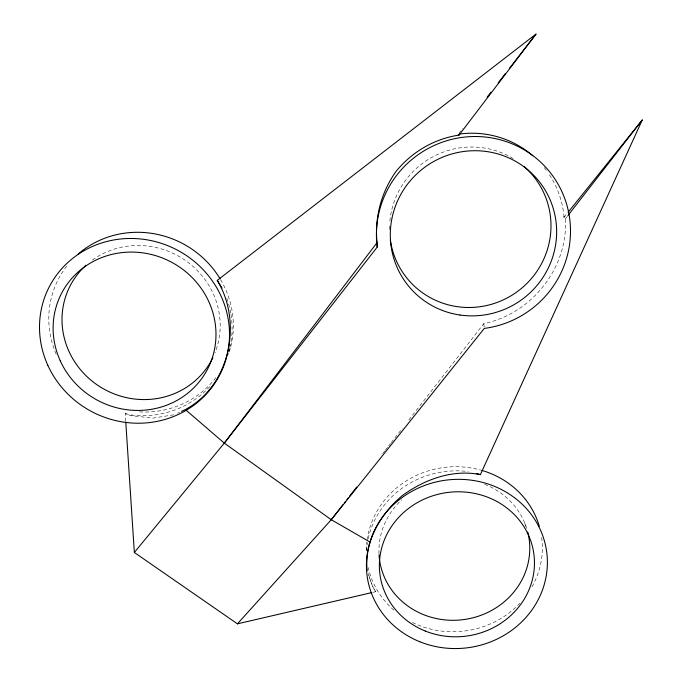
<?xml version="1.0" encoding="UTF-8"?>
<svg xmlns="http://www.w3.org/2000/svg" width="682" height="682" viewBox="0 0 682 682"><rect width="100%" height="100%" fill="white"/><g stroke="black" fill="none" stroke-linecap="round" stroke-linejoin="round"><path stroke-width="0.51" stroke-dasharray="3.41 2.56" d="M408.833 420.01L483.802 323.643C531.483 313.899 568.353 267.702 565.369 218.794L563.946 217.439L563.988 216.117A94.781 93.042 -35.5 0 0 548.533 173.433M459.097 133.34L463.01 128.293M382.764 453.521L384.716 451.007M385.364 450.171L387.973 446.821M388.629 445.985L390.581 443.471M391.238 442.635L402.312 428.39M565.369 218.794L567.322 216.288M563.946 217.439L567.381 213.168M177.67 413.249L179.579 412.329M372.764 592.377L375.859 591.661L373.122 587.253A88.916 83.102 -7.7 0 1 368.246 572.53M173.757 414.801L152.964 418.126L130.415 415.56L125.215 413.565L125.71 420.99M125.215 413.565L130.765 414.963A94.099 89.734 27.8 0 0 209.664 386.668M375.859 591.661L373.139 588.08L368.161 573.656M524.79 523.103L526.427 528.124M483.802 323.643L484.186 327.454M563.988 216.117L564.065 217.285M389.516 229.467A81.235 79.743 -35.4 0 1 389.584 225.239M389.874 221.028A81.235 79.743 -35.4 0 1 513.256 158.599M544.219 167.61A94.781 93.042 -35.5 0 1 546.7 170.832M215.81 377.658A93.195 88.924 27.9 0 1 137.056 411.732M56.171 354.154A93.195 88.924 27.9 0 1 68.14 264.386M220.593 279.611A93.195 88.924 27.9 0 1 228.308 354.725M226.825 298.298A94.099 89.734 27.8 0 1 230.806 313.49M230.976 314.504A94.099 89.734 27.8 0 1 230.218 346.584M229.987 347.632A94.099 89.734 27.8 0 1 228.351 353.839M92.428 260.03A79.879 76.214 27.9 0 1 188.113 262.417A79.879 76.214 27.9 0 1 214.983 352.824M378.996 553.835A75.514 70.638 -7.7 0 1 401.689 499.821M484.621 484.288A75.514 70.638 -7.7 0 1 526.879 528.925M366.507 550.911A88.916 83.102 -7.7 0 1 367.428 542.667M368.229 538.567A88.916 83.102 -7.7 0 1 468.304 471.543M541.653 537.425A88.106 82.42 -7.7 0 1 531.261 588.046M519.94 603.152A88.106 82.42 -7.7 0 1 411.289 621.916M393.872 610.185A88.106 82.42 -7.7 0 1 368.203 567.552M366.345 550.255A88.106 82.42 -7.7 0 1 366.831 542.011M367.087 539.974A88.106 82.42 -7.7 0 1 480.793 470.103"/><path stroke-width="1.02" d="M367.163 570.774C364.111 541.627 380.377 514.075 402.099 495.754C424.281 479.455 452.763 469.054 480.384 474.604L642.248 119.981L568.038 212.341M371.733 592.615L237.43 623.842L134.345 552.48L224.301 443.112L377.035 242.69C374.486 217.456 381.281 192.222 395.935 171.549C411.74 152.035 434.11 138.804 459.012 135.113L535.992 34.1L217.26 280.379C242.741 322.151 230.243 385.108 186.186 409.081M487.118 97.176L491.031 92.13M498.192 82.88L505.362 73.63M509.275 68.584L535.992 34.1M237.43 623.842L331.264 519.718L342.995 504.637M344.299 502.958L345.603 501.287M346.908 499.608L348.212 497.937M349.516 496.257L356.686 487.042M567.978 215.444L642.248 119.981M224.301 443.112L377.231 247.089A97.637 95.753 -34.3 0 1 461.467 137.483A97.637 95.753 -34.3 0 1 569.828 219.8A97.637 95.753 -34.3 0 1 484.28 328.409L331.264 519.718L224.301 443.112L185.325 409.567L181.497 411.408M476.351 473.581L480.384 474.604M331.264 519.718L370.471 542.318M458.33 134.328L459.012 135.113M217.26 280.379L221.982 288.06M125.778 422.047L134.345 552.48M377.035 242.69L377.231 247.089M524.305 166.706A81.235 79.743 -35.4 0 1 508.175 297.42A81.235 79.743 -35.4 0 1 390.309 239.893M459.421 134.039A94.781 93.042 -35.5 0 1 532.795 155.76M212.886 357.573A79.879 76.214 27.9 0 1 95.395 383.634A79.879 76.214 27.9 0 1 85.941 265.289M78.2 254.045A93.195 88.924 27.9 0 1 220.047 278.708M527.723 531.926A75.514 70.638 -7.7 0 1 465.32 619.358A75.514 70.638 -7.7 0 1 379.047 554.867M481.807 470.392A88.106 82.42 -7.7 0 1 539.3 526.316M460.026 315.024A83.69 82.07 -34.2 0 0 551.286 202.716A83.69 82.07 -34.2 0 0 409.115 182.154A83.69 82.07 -34.2 0 0 460.026 315.024M47.808 365.237A95.957 91.397 27.4 0 0 211.505 387.913A95.957 91.397 27.4 0 0 144.209 239.399A95.957 91.397 27.4 0 0 47.808 365.237M60.289 360.855A82.249 78.336 27.4 0 0 200.627 380.053A82.249 78.336 27.4 0 0 142.717 252.852A82.249 78.336 27.4 0 0 60.289 360.855M425.218 631.012A77.646 72.428 -7.6 0 0 534.057 555.557A77.646 72.428 -7.6 0 0 411.468 506.317A77.646 72.428 -7.6 0 0 425.218 631.012M419.737 641.711A90.587 84.508 -7.6 0 0 546.93 553.929A90.587 84.508 -7.6 0 0 404.042 496.181A90.587 84.508 -7.6 0 0 419.737 641.711"/></g></svg>
